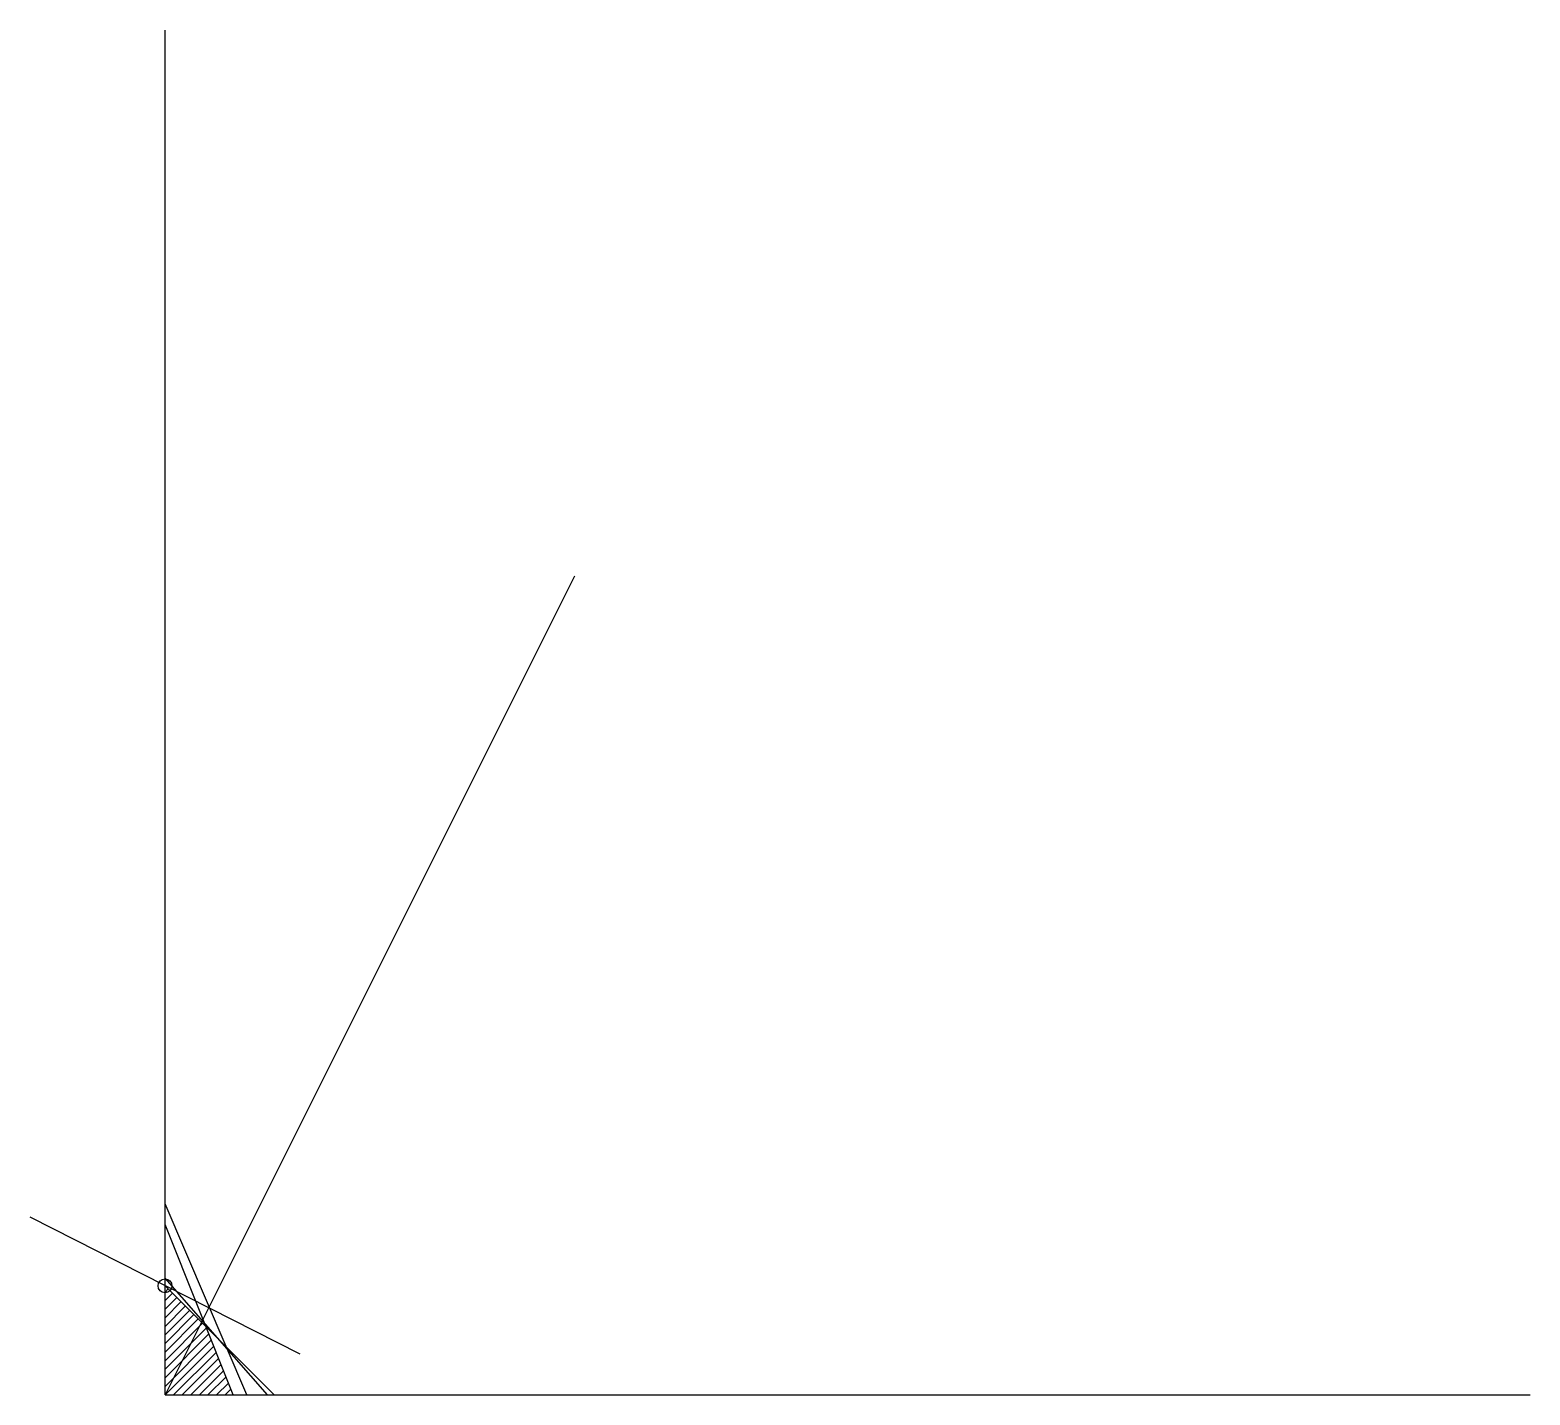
# Model space of a CAD drawing. Header units: millimetres. Extents: x -10 to 100, y 0 to 100.
import ezdxf

# ---------------------------------------------------------------- set-up
doc = ezdxf.new("R2010")
doc.units = ezdxf.units.MM
for name, color, linetype in [('Слой1', 3, 'Continuous'), ('Слой2', 1, 'Continuous'), ('Слой3', 2, 'Continuous')]:
    doc.layers.add(name, color=color, linetype=linetype)

msp = doc.modelspace()

# ---------------------------------------------------------------- hatches: boundary and pattern name
h = msp.add_hatch()
h.set_pattern_fill('ANSI31', color=256, scale=0.14)
h.paths.add_polyline_path([(3, 5), (0, 8), (0, 0), (5, 0)])

# ---------------------------------------------------------------- linework, layer by layer
for p, q in [((6, 0), (0, 14)), ((5, 0), (0, 12.5)), ((7.5, 0), (0, 8.57)), ((8, 0), (0, 8))]:
    msp.add_line(p, q)
at = {"layer": 'Слой1'}
msp.add_line((30, 60), (0, 0), dxfattribs=at)
at = {"layer": 'Слой2'}
for q in [(0, 100), (100, 0)]:
    msp.add_line((0, 0), q, dxfattribs=at)
at = {"layer": 'Слой3'}
msp.add_line((9.89, 2.98), (-9.89, 13.02), dxfattribs=at)
msp.add_circle((0, 8), 0.506, dxfattribs=at)

doc.saveas('drawing.dxf')
